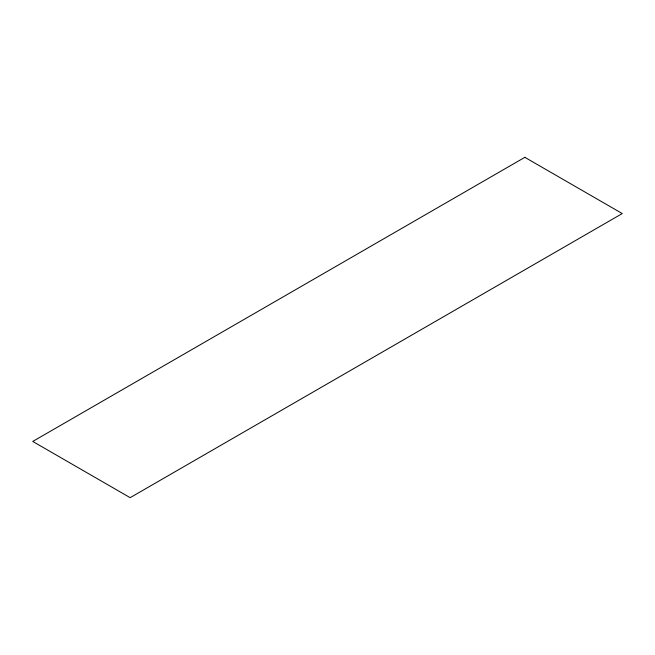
<?xml version="1.0" encoding="UTF-8"?>
<svg xmlns="http://www.w3.org/2000/svg" width="655" height="655" viewBox="0 0 655 655"><rect width="100%" height="100%" fill="white"/><g stroke="black" fill="none" stroke-linecap="round" stroke-linejoin="round"><path stroke-width="0.98" d="M524.851 157.331L32.75 441.445L130.149 497.669L622.25 213.555L524.851 157.331"/></g></svg>
